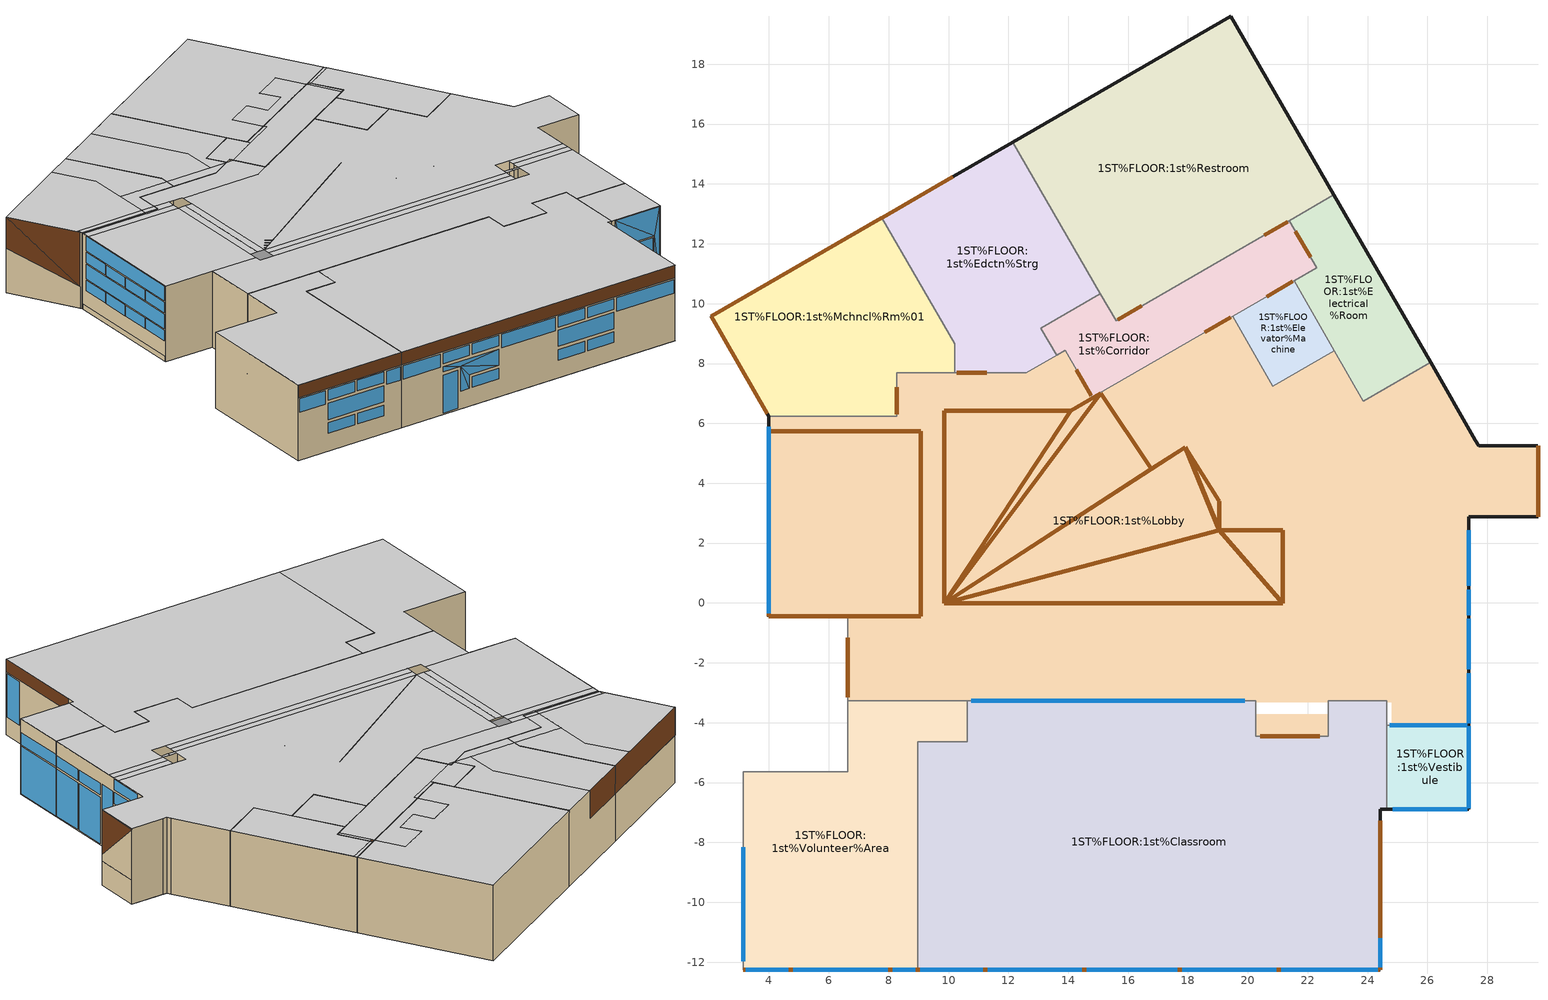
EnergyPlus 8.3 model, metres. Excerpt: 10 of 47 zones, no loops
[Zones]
1ST%FLOOR:1st%Lobby
 floor to 1st%Plenvm:1st%Plenvm (6): 22.69,-4.45 20.27,-4.45 20.27,-3.71 22.69,-3.71 z0.51
 floor ground (groundfloor_ashrae901_2013_zone5): 27.37,-4.08 24.8,-4.08 24.8,-3.33 24.64,-3.33 24.64,-3.26 22.69,-3.26 22.69,-3.33 20.27,-3.33 20.27,-3.26 6.63,-3.26 6.63,-0.45 3.99,-0.45 3.99,6.23 8.27,6.23 8.27,7.69 12.6,7.69 13.89,8.45 14.8,6.87 19.49,9.58 20.83,7.24 22.89,8.43 23.85,6.74 26.1,8.04 27.72,5.25 29.69,5.25 29.69,2.87 27.37,2.87 z0.51
 wall outside (extWall_heavy_ashrae901_2013_zone5): 27.37,-4.08 27.37,2.87 29.69,2.87 / 27.94,5.25 27.72,5.25 27.61,5.44 z0.51:4.42; 29.69,2.87,2.12 29.69,5.25,4.36 29.69,5.25,4.42 29.69,2.87,4.42; 3.99,6.23,0.51 3.99,6.13,0.51 3.99,6.13,0.77 3.99,-0.39,0.77 3.99,-0.39,0.51 3.99,-0.45,0.51 3.99,-0.45,4.42 3.99,6.23,4.42
 wall to 1ST%FLOOR:1st%Research%Open%NE (22): 3.99,-0.45 6.63,-0.45 6.63,-3.26 z0.51:4.42
 wall ground (extWall_heavy_ashrae901_2013_zone5): 29.69,2.87 29.69,5.25 z0.51:1.76; 29.69,5.25 27.94,5.25 / 27.61,5.44 26.1,8.04 z0.51:4.42; 3.99,6.13 3.99,-0.39 z0.51:0.77; 29.69,2.87,1.75 29.69,5.25,1.75 29.69,5.25,4.36 29.69,2.87,2.12
 wall to 1ST%FLOOR:1st%Electrical%Room (22): 26.1,8.04 23.85,6.74 z0.51:4.42
 wall to 1ST%FLOOR:1st%Electrical%Room (42): 23.85,6.74 22.89,8.43 z0.51:4.42
 wall to 1ST%FLOOR:1st%Elevator%Machine (22): 22.89,8.43 20.83,7.24 z0.51:4.42
 wall to 1ST%FLOOR:1st%Elevator%Machine (42): 20.83,7.24 19.49,9.58 z0.51:4.42
 wall to 1ST%FLOOR:1st%Corridor (44): 19.49,9.58 14.8,6.87 z0.51:4.42
 wall to 1ST%FLOOR:1st%Corridor (22): 14.8,6.87 13.89,8.45 13.61,8.28 z0.51:4.42
 wall to 1ST%FLOOR:1st%Edctn%Strg (22): 13.61,8.28 12.6,7.69 10.21,7.69 z0.51:4.42
 wall to 1ST%FLOOR:1st%Mchncl%Rm%01 (22): 10.21,7.69 8.27,7.69 8.27,6.23 3.99,6.23 z0.51:4.42
 wall to 1ST%FLOOR:1st%Volunteer%Area (22): 6.63,-3.26 10.63,-3.26 z0.51:4.42
 wall to 1ST%FLOOR:1st%Classroom (22): 10.63,-3.26 20.27,-3.26 20.27,-4.45 22.69,-4.45 22.69,-3.26 24.64,-3.26 24.64,-4.08 z0.51:4.42
 wall to 1ST%FLOOR:1st%Vestibule (22): 24.64,-4.08 27.37,-4.08 z0.51:4.42
 window (ext_win_ashrae901_zone5): 27.37,-4.01 27.37,-2.34 z3.12:3.7; 27.37,-2.21 27.37,-0.54 / 27.37,0.57 27.37,2.42 z3.11:3.7; 27.37,-4.01 27.37,-2.34 / 27.37,-2.21 27.37,-0.54 / 27.37,0.57 27.37,1.43 / 27.37,1.56 27.37,2.42 z0.58:2.98; 27.37,-0.41 27.37,0.44 z0.58:3.7; 27.37,0.57 27.37,2.42 z3.83:4.36; 3.99,5.89 3.99,-0.35 z2.19:2.93; 3.99,5.89 3.99,-0.35 z3.63:4.38; 3.99,5.89 3.99,4.39 / 3.99,4.31 3.99,2.81 / 3.99,2.73 3.99,1.23 / 3.99,1.15 3.99,-0.35 z1.56:2.11; 3.99,5.89 3.99,4.39 / 3.99,4.31 3.99,2.81 / 3.99,2.73 3.99,1.23 / 3.99,1.15 3.99,-0.35 z3.01:3.55
 window inside (1006): 10.75,-3.26 19.89,-3.26 z2.95:3.54
 window inside (ext_win_ashrae901_zone5): 24.74,-4.08 27.33,-4.08 z0.85:4.38
 door inside (25): 6.63,-1.17 6.63,-3.15 / 19.44,9.55 18.56,9.04 / 14.77,6.92 14.26,7.8 / 11.28,7.69 10.27,7.69 / 8.27,7.21 8.27,6.3 z0.81:3.24; 20.42,-4.45 22.4,-4.45 z0.81:2.94
 door inside (7): 4,-0.45 9.08,-0.45 9.08,5.74 4,5.74 z4.42; 19.05,2.42 19.05,3.4 17.91,5.2 z4.42; 21.16,-0.02 21.16,2.42 19.05,2.42 z4.42; 9.85,-0.02 21.16,-0.02 19.05,2.42 z4.42; 9.85,-0.02 19.05,2.42 17.91,5.2 z4.42; 9.85,-0.02 17.91,5.2 16.78,4.48 z4.42; 9.85,-0.02 16.78,4.48 15.08,7.01 z4.42; 9.85,-0.02 15.08,7.01 14.08,6.42 z4.42; 9.85,-0.02 14.08,6.42 9.86,6.42 z4.42
 door (35): 29.69,2.88,4.42 29.69,5.25,4.36 29.69,5.25,4.42; 29.69,2.88,2.13 29.69,5.25,4.36 29.69,2.88,4.42
 ceiling to 2nd%Plenvm:2nd%Plenvm%False (5): 6.63,-3.26 20.27,-3.26 20.27,-4.45 22.69,-4.45 22.69,-3.26 24.64,-3.26 24.64,-4.08 27.37,-4.08 27.37,0.12 24.31,0.12 24.31,-0.79 9.08,-0.79 9.08,-0.45 6.63,-0.45 z4.42; 24.31,0.12 27.37,0.12 27.37,0.51 24.31,0.51 z4.42; 23.92,-0.02 24.31,-0.02 24.31,0.12 23.92,0.12 z4.42; 9.85,-0.79 23.53,-0.79 23.53,-0.41 9.85,-0.41 z4.42
 ceiling to 2nd%Plenvm:2nd%Plenvm%North (5): 3.99,-0.45 9.08,-0.45 9.08,5.74 3.99,5.74 z4.42; 9.08,-0.02 9.47,-0.02 9.47,5.74 9.08,5.74 z4.42; 3.99,5.74 9.08,5.74 9.08,6.13 3.99,6.13 z4.42
 ceiling to 2ND%FLOOR%NORTH:2nd%Lobby (5): 9.85,-0.02 23.53,-0.02 23.53,0.89 27.37,0.89 27.37,2.87 29.69,2.87 29.69,5.25 27.72,5.25 26.1,8.04 23.85,6.74 22.89,8.43 20.83,7.24 19.49,9.57 14.08,6.43 9.85,6.43 z4.42; 23.53,-0.02 23.92,-0.02 23.92,0.12 23.53,0.12 z4.42; 24.31,0.51 27.37,0.51 27.37,0.89 24.31,0.89 z4.42; 9.47,-0.02 9.85,-0.02 9.85,5.74 9.47,5.74 z4.42; 9.85,-0.41 23.53,-0.41 23.53,-0.02 9.85,-0.02 z4.42
 ceiling to 2ND%FLOOR%NORTH:2nd%Corridor (9): 8.27,6.52 9.85,6.52 9.85,6.43 14.08,6.43 19.49,9.57 19.49,9.58 14.8,6.87 13.98,8.3 13.89,8.25 13.56,8.25 12.6,7.69 8.27,7.69 z4.42; 7.57,6.13 9.08,6.13 9.08,6.52 8.27,6.52 8.27,6.23 7.57,6.23 z4.42
 ceiling to 2ND%FLOOR%NORTH:2nd%Conference%03 (9): 3.99,6.13 7.57,6.13 7.57,6.23 3.99,6.23 z4.42
1ST%FLOOR:1st%Classroom
 floor outside (27): 20.27,-3.71 10.63,-3.71 10.63,-3.33 20.27,-3.33 z0.51; 24.64,-6.89 24.42,-6.89 24.42,-3.71 22.69,-3.71 22.69,-3.33 24.64,-3.33 z0.51
 floor to 1st%Plenvm:1st%Plenvm (10): 24.42,-12.26 8.97,-12.26 8.97,-4.63 10.63,-4.63 10.63,-3.71 20.27,-3.71 20.27,-4.45 22.69,-4.45 22.69,-3.71 24.42,-3.71 z0.51
 floor ground (groundfloor_ashrae901_2013_zone5): 20.27,-3.33 10.63,-3.33 10.63,-3.26 20.27,-3.26 z0.51; 24.64,-3.33 22.69,-3.33 22.69,-3.26 24.64,-3.26 z0.51
 wall outside (extWall_heavy_ashrae901_2013_zone5): 8.97,-12.26 24.42,-12.26 24.42,-6.89 24.64,-6.89 z0.51:4.42
 wall to 1ST%FLOOR:1st%Vestibule (51): 24.64,-6.89 24.64,-4.08 z0.51:4.42
 wall to 1ST%FLOOR:1st%Volunteer%Area (22): 10.63,-3.26 10.63,-4.63 8.97,-4.63 8.97,-12.26 z0.51:4.42
 window (ext_win_ashrae901_zone5): 24.42,-12.17 24.42,-11.2 z1.45:3.7; 17.81,-12.26 19.31,-12.26 / 19.47,-12.26 20.95,-12.26 / 11.31,-12.26 12.79,-12.26 / 12.97,-12.26 14.46,-12.26 z3.15:3.7; 17.81,-12.26 20.95,-12.26 z2.15:2.99; 17.81,-12.26 19.31,-12.26 / 19.47,-12.26 20.95,-12.26 / 12.97,-12.26 14.46,-12.26 z1.44:1.99; 21.12,-12.26 24.33,-12.26 / 9.05,-12.26 11.14,-12.26 z3.01:3.7; 14.62,-12.26 17.64,-12.26 z3:3.7; 11.31,-12.26 12.15,-12.26 z0.6:2.56; 12.32,-12.26,2.72 14.46,-12.26,2.15 14.46,-12.26,2.99; 11.31,-12.26,2.99 12.32,-12.26,2.72 14.46,-12.26,2.99; 12.8,-12.26,2.15 14.46,-12.26,2.15 12.32,-12.26,2.72; 12.8,-12.26,1.44 12.8,-12.26,2.15 12.32,-12.26,2.72; 11.31,-12.26,2.72 12.32,-12.26,2.72 11.31,-12.26,2.99; 12.32,-12.26,1.44 12.8,-12.26,1.44 12.32,-12.26,2.72
 door (19): 24.42,-12.26 24.42,-7.28 / 8.97,-12.26 24.41,-12.26 z3.78:4.42
 ceiling to 2nd%Plenvm:2nd%Plenvm%False (5): 8.97,-12.26 24.42,-12.26 24.42,-6.89 24.64,-6.89 24.64,-3.26 22.69,-3.26 22.69,-4.45 20.27,-4.45 20.27,-3.26 10.63,-3.26 10.63,-4.63 8.97,-4.63 z4.42
1ST%FLOOR:1st%Volunteer%Area
 floor outside (27): 10.63,-3.71 6.63,-3.71 6.63,-3.33 10.63,-3.33 z0.51
 floor to 1st%Plenvm:1st%Plenvm (4): 8.97,-12.26 3.14,-12.26 3.14,-5.65 6.63,-5.65 6.63,-3.71 10.63,-3.71 10.63,-4.63 8.97,-4.63 z0.51
 floor ground (groundfloor_ashrae901_2013_zone5): 10.63,-3.33 6.63,-3.33 6.63,-3.26 10.63,-3.26 z0.51
 wall outside (extWall_heavy_ashrae901_2013_zone5): 3.14,-12.26 8.97,-12.26 z0.51:4.42
 wall to 1ST%FLOOR:1st%Phone%Booth (21): 6.63,-3.26 6.63,-5.65 3.14,-5.65 z0.51:4.42
 wall to 1ST%FLOOR:1st%Research%Open%SE (21): 3.14,-5.65 3.14,-12.26 z0.51:4.42
 window inside (1006): 3.14,-8.16 3.14,-11.98 z3.31:3.94
 window (ext_win_ashrae901_zone5): 4.82,-12.26 6.31,-12.26 / 6.47,-12.26 7.96,-12.26 z3.15:3.7; 4.82,-12.26 7.96,-12.26 z2.15:2.99; 4.82,-12.26 6.31,-12.26 / 6.48,-12.26 7.96,-12.26 z1.44:1.99; 3.23,-12.26 4.65,-12.26 / 8.13,-12.26 8.88,-12.26 z3.01:3.7
 door (19): 3.14,-12.26 8.97,-12.26 z3.78:4.42
 ceiling to 2nd%Plenvm:2nd%Plenvm%False (5): 3.14,-12.26 8.97,-12.26 8.97,-4.63 10.63,-4.63 10.63,-3.26 6.63,-3.26 6.63,-5.65 3.14,-5.65 z4.42
1ST%FLOOR:1st%Electrical%Room
 floor ground (groundfloor_ashrae901_2013_zone5): 26.1,8.04 23.85,6.74 22.89,8.43 21.55,10.77 22.3,11.2 21.39,12.77 22.88,13.64 z0.51
 wall ground (extWall_heavy_ashrae901_2013_zone5): 26.1,8.04 22.88,13.64 z0.51:4.42
 wall to 1ST%FLOOR:1st%Restroom (22): 22.88,13.64 21.39,12.77 z0.51:4.42
 wall to 1ST%FLOOR:1st%Corridor (22): 21.39,12.77 22.3,11.2 z0.51:4.42
 wall to 1ST%FLOOR:1st%Corridor (44): 22.3,11.2 21.55,10.77 z0.51:4.42
 wall to 1ST%FLOOR:1st%Elevator%Machine (41): 21.55,10.77 22.89,8.43 z0.51:4.42
 door inside (25): 21.59,12.42 22.1,11.55 z0.81:3.24
 ceiling to 2ND%FLOOR%NORTH:2nd%Lobby (5): 22.89,8.43 23.85,6.74 26.1,8.04 22.96,13.49 21.47,12.63 22.3,11.2 22.11,11.1 21.55,10.77 z4.42
 ceiling to 2ND%FLOOR%NORTH:2nd%Restrooms (5): 21.47,12.63 22.96,13.49 22.88,13.64 21.39,12.77 z4.42
1ST%FLOOR:1st%Elevator%Machine
 floor ground (groundfloor_ashrae901_2013_zone5): 22.89,8.43 20.83,7.24 19.49,9.58 21.55,10.77 z0.51
 wall to 1ST%FLOOR:1st%Corridor (44): 21.55,10.77 19.49,9.58 z0.51:4.42
 door inside (25): 21.5,10.74 20.62,10.24 z0.81:3.24
 ceiling to 2ND%FLOOR%NORTH:2nd%Lobby (5): 20.83,7.24 22.89,8.43 21.55,10.77 19.49,9.57 z4.42
1ST%FLOOR:1st%Corridor
 floor ground (groundfloor_ashrae901_2013_zone5): 19.49,9.58 14.8,6.87 13.89,8.45 13.61,8.28 13.08,9.18 15.07,10.33 15.6,9.44 21.39,12.77 22.3,11.2 z0.51
 wall to 1ST%FLOOR:1st%Restroom (42): 15.6,9.44 15.07,10.33 z0.51:4.42
 wall to 1ST%FLOOR:1st%Restroom (22): 21.39,12.77 15.6,9.44 z0.51:4.42
 wall to 1ST%FLOOR:1st%Edctn%Strg (21): 15.07,10.33 13.08,9.18 13.61,8.28 z0.51:4.42
 door inside (25): 16.45,9.92 15.66,9.47 / 21.34,12.74 20.54,12.28 z0.81:3.24
 ceiling to 2ND%FLOOR%NORTH:2nd%Lobby (5): 22.13,11.11 22.3,11.2 21.47,12.63 21.31,12.53 z4.42
 ceiling to 2ND%FLOOR%NORTH:2nd%Restrooms (5): 15.6,9.44 15.07,10.33 15.07,10.32 15.67,9.28 17.21,10.18 17.13,10.32 z4.42
 ceiling to 2ND%FLOOR%NORTH:2nd%Corridor (9): 14.8,6.87 22.13,11.11 21.31,12.53 21.23,12.68 17.13,10.32 17.21,10.18 13.98,8.3 z4.42
 ceiling to 2ND%FLOOR%NORTH:2nd%Secure%Files (9): 13.61,8.28 13.89,8.45 13.98,8.3 15.67,9.28 15.07,10.32 13.08,9.18 z4.42
1ST%FLOOR:1st%Edctn%Strg
 floor ground (groundfloor_ashrae901_2013_zone5): 13.61,8.28 12.6,7.69 10.21,7.69 10.21,8.67 7.78,12.88 12.15,15.4 15.07,10.33 13.08,9.18 z0.51
 wall outside (extWall_heavy_ashrae901_2013_zone5): 10.15,14.25 7.78,12.88 z2.97:4.42
 wall to 1ST%FLOOR:1st%Restroom (42): 15.07,10.33 12.15,15.4 z0.51:4.42
 wall to 1ST%FLOOR:1st%Mchncl%Rm%01 (21): 7.78,12.88 10.21,8.67 10.21,7.69 z0.51:4.42
 wall ground (extWall_heavy_ashrae901_2013_zone5): 12.15,15.4,0.51 7.78,12.88,0.51 7.78,12.88,2.97 10.15,14.25,2.97 10.15,14.25,4.42 12.15,15.4,4.42
 door (59): 10.15,14.25 7.78,12.88 z2.97:4.42
 ceiling to 2ND%FLOOR%NORTH:2nd%Corridor (9): 10.21,7.69 12.6,7.69 13.56,8.25 10.21,8.25 z4.42
 ceiling to 2ND%FLOOR%NORTH:2nd%Secure%Files (9): 12.68,8.25 13.56,8.25 13.61,8.28 13.08,9.18 15.07,10.32 12.14,15.4 10.21,14.29 12.68,10.02 z4.42
 ceiling to 2ND%FLOOR%NORTH:2nd%Work%Room (9): 10.21,8.25 12.68,8.25 12.68,10.02 10.21,14.29 7.78,12.88 10.21,8.67 z4.42
1ST%FLOOR:1st%Mchncl%Rm%01
 floor ground (groundfloor_ashrae901_2013_zone5): 10.21,7.69 8.27,7.69 8.27,6.23 3.99,6.23 2.06,9.58 7.78,12.88 10.21,8.67 z0.51
 wall outside (extWall_heavy_ashrae901_2013_zone5): 7.78,12.88 2.06,9.58 z2.97:4.42; 2.06,9.58,2.82 3.94,6.32,1.65 3.94,6.32,0.51 3.99,6.23,0.51 3.99,6.23,4.42 2.06,9.58,4.42
 wall ground (extWall_heavy_ashrae901_2013_zone5): 7.78,12.88 2.06,9.58 z0.51:2.97; 2.06,9.58,0.51 3.94,6.32,0.51 3.94,6.32,1.65 2.06,9.58,2.82
 door (59): 7.77,12.88 2.06,9.58 z2.97:4.42; 2.06,9.58,4.42 3.94,6.33,1.65 3.94,6.33,4.42; 2.06,9.58,2.82 3.94,6.33,1.65 2.06,9.58,4.42
 ceiling to 2ND%FLOOR%NORTH:2nd%Corridor (9): 7.57,6.52 8.27,6.52 8.27,7.69 10.21,7.69 10.21,8.25 7.57,8.25 z4.42; 7.57,6.23 8.27,6.23 8.27,6.52 7.57,6.52 z4.42
 ceiling to 2ND%FLOOR%NORTH:2nd%Conference%03 (9): 3.83,6.52 7.57,6.52 7.57,10.18 6.42,12.1 2.06,9.58 z4.42; 3.99,6.23 7.57,6.23 7.57,6.52 3.99,6.52 z4.42
 ceiling to 2ND%FLOOR%NORTH:2nd%Work%Room (9): 7.57,8.25 10.21,8.25 10.21,8.67 7.78,12.88 6.42,12.1 7.57,10.18 z4.42
1ST%FLOOR:1st%Vestibule
 floor outside (27): 24.8,-6.89 24.64,-6.89 24.64,-4.08 24.8,-4.08 z0.51
 floor ground (groundfloor_ashrae901_2013_zone5): 27.37,-6.89 24.8,-6.89 24.8,-4.08 27.37,-4.08 z0.51
 wall outside (extWall_heavy_ashrae901_2013_zone5): 24.64,-6.89 27.37,-6.89 27.37,-4.08 z0.51:4.42
 window (ext_win_ashrae901_zone5): 27.37,-6.85 27.37,-4.12 z3.09:3.72; 27.37,-6.85 27.37,-4.12 z0.55:3.01; 25.23,-6.89 26.95,-6.89 z0.55:2.89; 27.33,-6.89,0.55 27.33,-6.89,4.38 27.04,-6.89,2.97; 24.85,-6.89,4.38 27.04,-6.89,2.97 27.33,-6.89,4.38; 25.14,-6.89,2.97 27.04,-6.89,2.97 24.85,-6.89,4.38; 24.85,-6.89,0.55 25.14,-6.89,2.97 24.85,-6.89,4.38; 24.85,-6.89,0.55 25.14,-6.89,0.55 25.14,-6.89,2.97; 27.04,-6.89,0.55 27.33,-6.89,0.55 27.04,-6.89,2.97
 ceiling to 2nd%Plenvm:2nd%Plenvm%False (5): 24.64,-6.89 27.37,-6.89 27.37,-4.08 24.64,-4.08 z4.42
1ST%FLOOR:1st%Restroom
 floor ground (groundfloor_ashrae901_2013_zone5): 21.39,12.77 15.6,9.44 15.07,10.33 12.15,15.4 19.43,19.61 22.88,13.64 z0.51
 wall ground (extWall_heavy_ashrae901_2013_zone5): 22.88,13.64 19.43,19.61 12.15,15.4 z0.51:4.42
 ceiling to 2ND%FLOOR%NORTH:2nd%Restrooms (5): 15.07,10.33 15.6,9.44 17.13,10.32 16.34,11.68 17.71,12.46 18.24,11.55 19.49,12.27 18.94,13.19 20.45,14.06 21.23,12.68 21.39,12.77 22.88,13.64 19.43,19.61 12.15,15.4 z4.42
 ceiling to 2ND%FLOOR%NORTH:2nd%Corridor (9): 17.13,10.32 21.23,12.68 20.45,14.06 18.94,13.19 19.49,12.27 18.24,11.55 17.71,12.46 16.34,11.68 z4.42
[Building]
Building: North Axis {deg}=0; Terrain=Suburbs; Loads Convergence Tolerance Value=0.4; Temperature Convergence Tolerance Value {deltaC}=0.4; Solar Distribution=FullExterior; Maximum Number of Warmup Days=25; Minimum Number of Warmup Days=6
[Site:Location]
Phipps_CSL_Building: Latitude {deg}=40.5; Longitude {deg}=-80.22; Time Zone {hr}=-5; Elevation {m}=373
[SizingPeriod:DesignDay] Day of Month=15; Dry-Bulb Temperature Range Modifier Type=DefaultMultipliers; Humidity Condition Type=Wetbulb; Barometric Pressure {Pa}=96923.6; Wind Direction {deg}=0; Rain Indicator=No; Snow Indicator=No; Solar Model Indicator=ASHRAEClearSky; ASHRAE Clear Sky Optical Depth for Beam Irradiance (taub)=0; ASHRAE Clear Sky Optical Depth for Diffuse Irradiance (taud)=0
Name | Month | Day Type | Maximum Dry-Bulb Temperature {C} | Daily Dry-Bulb Temperature Range {deltaC} | Wetbulb or DewPoint at Maximum Dry-Bulb {C} | Wind Speed {m/s} | Daylight Saving Time Indicator | Sky Clearness
Summer Design Day in Phipps_CSL_Building | 7 | SummerDesignDay | 31.7 | 10.5 | 22.5 | 0 | Yes | 0.98
Winter Design Day in Phipps_CSL_Building | 1 | WinterDesignDay | -16.8 | 0 | -16.8 | 12.7 | No | 0
[Site:GroundTemperature:BuildingSurface]
14, 14, 14, 14, 14, 14, 14, 14, 14, 14, 14, 14
[Site:GroundTemperature:Deep]
14.89, 14.89, 14.89, 14.89, 14.89, 14.89, 14.89, 14.89, 14.89, 14.89, 14.89, 14.89
[Site:GroundReflectance]
0.2, 0.2, 0.2, 0.2, 0.2, 0.2, 0.2, 0.2, 0.2, 0.2, 0.2, 0.2
[Site:GroundReflectance:SnowModifier]
1, 1
[Material]
Name | Roughness | Thickness {m} | Conductivity {w/m-K} | Density {kg/m3} | Specific Heat {J/kg-K} | Thermal Emittance | Solar Absorptance | Visible Absorptance | Conductivity {W/m-K} | Thermal Absorptance
Brickwork Outer Leaf_0.105 | Rough | .105 | 0.84 | 1700 | 800 | 0.9 | 0.7 | 0.7
XPS Extruded Polystyrene  - CO2 Blowing_0.1035 | Rough | .1035 | 0.034 | 35 | 1400 | 0.9 | 0.6 | 0.6
Concrete Block (Heavyweight)_0.15 | Rough | .15 | 1.63 | 2300 | 1000 | 0.9 | 0.6 | 0.6
6 in. Concrete at R-0.0625/in (NW 145 lb/ft3 solid concrete)_0.1524 | Rough | .1524 | 2.27 | 2321.4 | 837.36 | 0.9 | 0.7 | 0.7
R-20 board Insulation (Glass fiber board)_0.1268 | Rough | .1268 | 0.036 | 160 | 840 | 0.9 | 0.7 | 0.7
Gypsum Plastering_0.013 | Rough | .013 | 0.4 | 1000 | 1000 | 0.9 | 0.5 | 0.5
3_1_10014 | Rough | 0.003 |  | 288 | 1380 |  | 0.7 | 0.7 | 0.06 | 0.9
3_2_10013 | Rough | 0.0381 |  | 1200 | 1000 |  | 0.7 | 0.7 | 0.38 | 0.9
5_1_10007 | Rough | 0.1397 |  | 2240 | 836.8 |  | 0.7 | 0.7 | 1.311 | 0.9
7_1_400 | Rough | 0.2 |  | 12 | 840 |  | 0.7 | 0.7 | 0.1 | 0.9
13_3_10007 | Rough | 0.3048 |  | 2240 | 836.8 |  | 0.7 | 0.7 | 1.311 | 0.9
13_5_10001 | Smooth | 0.0159 |  | 784.9 | 830 |  | 0.92 | 0.92 | 0.16 | 0.9
19_1_10004 | Rough | 0.0254 |  | 544.62 | 1210 |  | 0.78 | 0.78 | 0.11 | 0.9
15_3_10006 | MediumRough | 0.0787 |  | 265 | 836.8 |  | 0.7 | 0.7 | 0.049 | 0.9
15_4_10008 | Smooth | 0.0159 |  | 784.9 | 830 |  | 0.92 | 0.92 | 0.14 | 0.9
19_5_10009 | MediumRough | 0.4572 |  | 48.1 | 1380 |  | 0.7 | 0.7 | 0.039 | 0.9
21_2_10002 | Rough | 0.0762 |  | 240 | 1260 |  | 0.6 | 0.6 | 0.063 | 0.9
23_2_10002 | Rough | 0.1524 |  | 240 | 1260 |  | 0.6 | 0.6 | 0.063 | 0.9
25_1_108 | Rough | 0.035 |  | 700 | 2390 |  | 0.5 | 0.5 | 0.19 | 0.9
27_1_5 | Rough | 0.105 |  | 1700 | 800 |  | 0.7 | 0.7 | 0.84 | 0.9
27_2_103 | Rough | 0.1182 |  | 35 | 1400 |  | 0.6 | 0.6 | 0.034 | 0.9
27_3_11 | Rough | 0.1 |  | 1400 | 1000 |  | 0.6 | 0.6 | 0.51 | 0.9
27_4_66 | Rough | 0.013 |  | 1000 | 1000 |  | 0.5 | 0.5 | 0.4 | 0.9
51_1_10017 | Rough | 0.0254 |  | 650 | 2000 |  | 0.7 | 0.7 | 0.14 | 0.9
51_2_10012 | Rough | 0.0762 |  | 43 | 1210 |  | 0.7 | 0.7 | 0.03 | 0.9
51_3_10001 | Smooth | 0.015 |  | 784.9 | 830 |  | 0.92 | 0.92 | 0.16 | 0.9
51_5_10009 | MediumRough | 0.101 |  | 48.1 | 1380 |  | 0.7 | 0.7 | 0.039 | 0.9
51_6_10007 | Rough | 0.139 |  | 2240 | 836.8 |  | 0.7 | 0.7 | 1.311 | 0.9
55_3_10007 | Rough | 0.4572 |  | 2240 | 836.8 |  | 0.7 | 0.7 | 1.311 | 0.9
59_3_10001 | Smooth | 0.0158 |  | 784.9 | 830 |  | 0.92 | 0.92 | 0.16 | 0.9
[Material:NoMass] Roughness=Rough; Thermal Absorptance=0.9; Solar Absorptance=0.7; Visible Absorptance=0.7
Name | Thermal Resistance {m2-K/W}
9_RVAL_1; 10_RVAL_2 | 0.009
19_RVAL_2; 41_RVAL_3; 42_RVAL_2; 51_RVAL_4 | 0.15
1_RVAL_1 | .2201375
[WindowMaterial:SimpleGlazingSystem]
ext_glazing_zone_5: U-Factor=2.16; Solar Heat Gain Coefficient=0.38; Visible Transmittance=0.418
[WindowMaterial:Glazing] Optical Data Type=SpectralAverage; Thickness {m}=0.003; Infrared Transmittance at Normal Incidence=0; Front Side Infrared Hemispherical Emissivity=0.84; Conductivity {W/m-K}=0.9; Dirt Correction Factor for Solar and Visible Transmittance=1
Name | Solar Transmittance at Normal Incidence | Front Side Solar Reflectance at Normal Incidence | Back Side Solar Reflectance at Normal Incidence | Visible Transmittance at Normal Incidence | Front Side Visible Reflectance at Normal Incidence | Back Side Visible Reflectance at Normal Incidence | Back Side Infrared Hemispherical Emissivity
2 | 0.837 | 0.075 | 0.075 | 0.898 | 0.081 | 0.081 | 0.84
40 | 0.63 | 0.19 | 0.22 | 0.85 | 0.056 | 0.079 | 0.1
[WindowMaterial:Gas]
1024: Gas Type=Krypton; Thickness {m}=0.02
[Construction]
groundfloor_ashrae901_2013_zone5, 1_RVAL_1, R-20 board Insulation (Glass fiber board)_0.1268, 6 in. Concrete at R-0.0625/in (NW 145 lb/ft3 solid concrete)_0.1524
4: 3_2_10013, 3_1_10014
5; 6: 5_1_10007
7: 7_1_400
9: 9_RVAL_1, 3_2_10013
10: 3_2_10013, 10_RVAL_2
extWall_heavy_ashrae901_2013_zone5: Brickwork Outer Leaf_0.105, XPS Extruded Polystyrene  - CO2 Blowing_0.1035, Concrete Block (Heavyweight)_0.15, Gypsum Plastering_0.013
19: 19_1_10004, 19_RVAL_2, 15_3_10006, 15_4_10008, 19_5_10009, 13_5_10001
21; 22: 13_5_10001, 21_2_10002, 13_5_10001
25: 25_1_108
27: 27_1_5, 27_2_103, 27_3_11, 27_4_66
35: 13_3_10007
41: 13_5_10001, 21_2_10002, 41_RVAL_3, 13_5_10001
42: 13_5_10001, 42_RVAL_2, 21_2_10002, 13_5_10001
44: 13_3_10007, 13_5_10001, 23_2_10002, 13_5_10001
51: 51_1_10017, 51_2_10012, 51_3_10001, 51_RVAL_4, 51_5_10009, 51_6_10007
59: 55_3_10007, 21_2_10002, 59_3_10001
ext_win_ashrae901_zone5: ext_glazing_zone_5
1006: 40, 1024, 2
[WindowProperty:FrameAndDivider] Frame Outside Projection {m}=0; Frame Inside Projection {m}=0; Frame Conductance {W/m2-K}=9.5; Ratio of Frame-Edge Glass Conductance to Center-Of-Glass Conductance=1; Frame Solar Absorptance=0.5; Frame Visible Absorptance=0.5; Frame Thermal Hemispherical Emissivity=0.9; Divider Type=DividedLite; Divider Outside Projection {m}=0; Divider Inside Projection {m}=0; Ratio of Divider-Edge Glass Conductance to Center-Of-Glass Conductance=1; Divider Thermal Hemispherical Emissivity=0.9; Outside Reveal Solar Absorptance=0.5; Inside Sill Depth {m}=0; Inside Sill Solar Absorptance=0.5; Inside Reveal Depth {m}=0; Inside Reveal Solar Absorptance=0.5
Name | Frame Width {m} | Divider Width {m} | Number of Horizontal Dividers | Number of Vertical Dividers | Divider Conductance {W/m2-K} | Divider Solar Absorptance | Divider Visible Absorptance
4 | 0.04 | 0.02 | 1 | 1 | 9.5 | 0.5 | 0.5
5 | 0.0635 | 0 | 0 | 0 | 0 | 0 | 0
6 | 0.0625 | 0 | 0 | 0 | 0 | 0 | 0
[Zone] Type=1; Multiplier=1; Ceiling Height {m}=Autocalculate; Floor Area {m2}=autocalculate; Zone Inside Convection Algorithm=TARP
1ST%FLOOR:1st%Lobby; 1ST%FLOOR:1st%Classroom; 1ST%FLOOR:1st%Vestibule; 1ST%FLOOR:1st%Electrical%Room; 1ST%FLOOR:1st%Restroom; 1ST%FLOOR:1st%Volunteer%Area; 1ST%FLOOR:1st%Mchncl%Rm%01; 1ST%FLOOR:1st%Corridor; 1ST%FLOOR:1st%Edctn%Strg; 1ST%FLOOR:1st%Elevator%Machine
[RoomAirModelType] Room-Air Modeling Type=UnderFloorAirDistributionExterior; Air Temperature Coupling Strategy=Direct
Name | Zone
1ST%FLOOR:1st%Classroom Air Model | 1ST%FLOOR:1st%Classroom
1ST%FLOOR:1st%Volunteer%Area Air Model | 1ST%FLOOR:1st%Volunteer%Area
[RoomAirSettings:UnderFloorAirDistributionExterior] Number of Diffusers per Zone=autocalculate; Power per Plume {W}=autocalculate; Design Effective Area of Diffuser {m2}=autocalculate; Diffuser Slot Angle from Vertical {deg}=15; Thermostat Height {m}=1.2; Comfort Height {m}=1.1; Temperature Difference Threshold for Reporting {deltaC}=0.4; Floor Diffuser Type=LinearBarGrille; Transition Height {m}=1.7; Coefficient A in formula Kc = A*Gamma**B + C + D*Gamma + E*Gamma**2=autocalculate; Coefficient B in formula Kc = A*Gamma**B + C + D*Gamma + E*Gamma**2=autocalculate; Coefficient C in formula Kc = A*Gamma**B + C + D*Gamma + E*Gamma**2=autocalculate; Coefficient D in formula Kc = A*Gamma**B + C + D*Gamma + E*Gamma**2=autocalculate; Coefficient E in formula Kc = A*Gamma**B + C + D*Gamma + E*Gamma**2=autocalculate
1ST%FLOOR:1st%Classroom; 1ST%FLOOR:1st%Volunteer%Area
[People] Number of People Calculation Method=People; Fraction Radiant=0.3; Sensible Heat Fraction=AUTOCALCULATE; Activity Level Schedule=Activity Schedule; Carbon Dioxide Generation Rate {m3/s-W}=3.82E-8; Enable ASHRAE 55 Comfort Warnings=No; Mean Radiant Temperature Calculation Type=ZoneAveraged; Work Efficiency Schedule=Work efficiency; Clothing Insulation Calculation Method=ClothingInsulationSchedule; Clothing Insulation Schedule=Clothing Schedule; Air Velocity Schedule=AirVelocitySchedule; Thermal Comfort Model 1 Type=Fanger
Name | Zone or ZoneList | Number of People Schedule | Number of People
People 1ST%FLOOR:1st%Lobby | 1ST%FLOOR:1st%Lobby | StoOffOccpSch | 6
People 1ST%FLOOR:1st%Classroom | 1ST%FLOOR:1st%Classroom | StoClsOccpSch | 20
People 1ST%FLOOR:1st%Vestibule | 1ST%FLOOR:1st%Vestibule | alwaysZero | 0
People 1ST%FLOOR:1st%Electrical%Room | 1ST%FLOOR:1st%Electrical%Room | alwaysZero | 0
People 1ST%FLOOR:1st%Restroom | 1ST%FLOOR:1st%Restroom | alwaysZero | 0
People 1ST%FLOOR:1st%Volunteer%Area | 1ST%FLOOR:1st%Volunteer%Area | StoOffOccpSch | 6
People 1ST%FLOOR:1st%Mchncl%Rm%01 | 1ST%FLOOR:1st%Mchncl%Rm%01 | alwaysZero | 0
People 1ST%FLOOR:1st%Corridor | 1ST%FLOOR:1st%Corridor | StoOffOccpSch | 0
People 1ST%FLOOR:1st%Edctn%Strg | 1ST%FLOOR:1st%Edctn%Strg | alwaysZero | 0
People 1ST%FLOOR:1st%Elevator%Machine | 1ST%FLOOR:1st%Elevator%Machine | alwaysZero | 0
[Lights] Design Level Calculation Method=Watts/Area; Return Air Fraction=0; Fraction Radiant=0.42; Fraction Visible=0.18; Fraction Replaceable=1
Name | Zone or ZoneList | Schedule | Lighting Level {W} | Watts per Zone Floor Area {W/m2}
1ST%FLOOR:1st%Lobby General lighting | 1ST%FLOOR:1st%Lobby | pythonInteriorLighting | 3579.1 | 5.203
1ST%FLOOR:1st%Classroom General lighting | 1ST%FLOOR:1st%Classroom | 2615 | 2019.32 | 5.478
1ST%FLOOR:1st%Vestibule General lighting | 1ST%FLOOR:1st%Vestibule | pythonInteriorLighting | 38.489 | 2.723
1ST%FLOOR:1st%Electrical%Room General lighting | 1ST%FLOOR:1st%Electrical%Room | 1136 | 242.1344 | 5.754
1ST%FLOOR:1st%Restroom General lighting | 1ST%FLOOR:1st%Restroom | 1116 | 579.985 | 4.101
1ST%FLOOR:1st%Volunteer%Area General lighting | 1ST%FLOOR:1st%Volunteer%Area | pythonInteriorLighting | 602.888 | 4.927
1ST%FLOOR:1st%Mchncl%Rm%01 General lighting | 1ST%FLOOR:1st%Mchncl%Rm%01 | 1136 | 536.4096 | 5.754
1ST%FLOOR:1st%Corridor General lighting | 1ST%FLOOR:1st%Corridor | pythonInteriorLighting | 90.6405 | 2.723
1ST%FLOOR:1st%Edctn%Strg General lighting | 1ST%FLOOR:1st%Edctn%Strg | 1106 | 287.9289 | 3.825
1ST%FLOOR:1st%Elevator%Machine General lighting | 1ST%FLOOR:1st%Elevator%Machine | 1136 | 32.1435 | 2.723
[ElectricEquipment] Design Level Calculation Method=Watts/Area; Watts per Zone Floor Area {W/m2}=25; Fraction Latent=0; Fraction Radiant=0.2; Fraction Lost=0
Name | Zone or ZoneList | Schedule | Design Level {W}
1ST%FLOOR:1st%Classroom Equipment 1 | 1ST%FLOOR:1st%Classroom | StoClsEquiSch | 1480.83
1ST%FLOOR:1st%Volunteer%Area Equipment 1 | 1ST%FLOOR:1st%Volunteer%Area | StoOffEquiSch | 324.632
[ZoneInfiltration:DesignFlowRate] Schedule=On; Design Flow Rate Calculation Method=AirChanges/Hour; Air Changes per Hour {1/hr}=1; Constant Term Coefficient=0.606; Temperature Term Coefficient=0.03636; Velocity Term Coefficient=0.1177; Velocity Squared Term Coefficient=0
Name | Zone or ZoneList | Design Flow Rate {m3/s}
1ST%FLOOR:1st%Lobby Infiltration | 1ST%FLOOR:1st%Lobby | 0.079938
1ST%FLOOR:1st%Classroom Infiltration | 1ST%FLOOR:1st%Classroom | 0.043172
1ST%FLOOR:1st%Vestibule Infiltration | 1ST%FLOOR:1st%Vestibule | 0.00239
1ST%FLOOR:1st%Electrical%Room Infiltration | 1ST%FLOOR:1st%Electrical%Room | 0.004731
1ST%FLOOR:1st%Restroom Infiltration | 1ST%FLOOR:1st%Restroom | 0.018131
1ST%FLOOR:1st%Volunteer%Area Infiltration | 1ST%FLOOR:1st%Volunteer%Area | 0.014883
1ST%FLOOR:1st%Mchncl%Rm%01 Infiltration | 1ST%FLOOR:1st%Mchncl%Rm%01 | 0.010481
1ST%FLOOR:1st%Corridor Infiltration | 1ST%FLOOR:1st%Corridor | 0.005667
1ST%FLOOR:1st%Edctn%Strg Infiltration | 1ST%FLOOR:1st%Edctn%Strg | 0.010001
1ST%FLOOR:1st%Elevator%Machine Infiltration | 1ST%FLOOR:1st%Elevator%Machine | 0.00201
[Exterior:Lights]
Exterior Facade Lighting: Schedule=calibratedExteriorLighting; Design Level {W}=2560; Control Option=ScheduleNameOnly
[Exterior:FuelEquipment]
ExteriorEquipment: Fuel Use Type=Electricity; Schedule=calibratedExteriorEquipment; Design Level {W}=1134.8
[DesignSpecification:OutdoorAir]
OAReq: Outdoor Air Method=AirChanges/Hour; Outdoor Air Flow Air Changes per Hour=3; Outdoor Air Flow Rate Fraction Schedule=OAFrac Schedule
[DesignSpecification:ZoneAirDistribution]
SZ DZAD 1ST%FLOOR:1st%Vestibule: Zone Air Distribution Effectiveness in Cooling Mode=1; Zone Air Distribution Effectiveness in Heating Mode=1
[Sizing:Zone]
1ST%FLOOR:1st%Vestibule: Zone Cooling Design Supply Air Temperature Input Method=SupplyAirTemperature; Zone Cooling Design Supply Air Temperature {C}=14; Zone Heating Design Supply Air Temperature Input Method=SupplyAirTemperature; Zone Heating Design Supply Air Temperature {C}=40; Zone Cooling Design Supply Air Humidity Ratio {kgWater/kgDryAir}=0.008; Zone Heating Design Supply Air Humidity Ratio {kgWater/kgDryAir}=0.008; Design Specification Outdoor Air Object=OAReq; Cooling Design Air Flow Method=DesignDay; Cooling Design Air Flow Rate {m3/s}=0; Cooling Minimum Air Flow per Zone Floor Area {m3/s-m2}=0.000762; Cooling Minimum Air Flow {m3/s}=0; Cooling Minimum Air Flow Fraction=0; Heating Design Air Flow Method=DesignDay; Heating Design Air Flow Rate {m3/s}=0; Heating Maximum Air Flow per Zone Floor Area {m3/s-m2}=0.002032; Heating Maximum Air Flow {m3/s}=0.141576; Heating Maximum Air Flow Fraction=1; Design Specification Zone Air Distribution Object=SZ DZAD 1ST%FLOOR:1st%Vestibule
[Schedule:Compact]
AirVelocitySchedule: Any Number, Through: 12/31, For: AllDays, Until: 24:00, 0.137
On: Through: 12/31, For: AllDays, Until: 24:00, 1
alwaysZero; Work efficiency; StoOffEquiSch; StoClsEquiSch: Through: 12/31, For: AllDays, Until: 24:00, 0
1106: Through: 31 Dec, For: Weekdays SummerDesignDay, Until: 08:00, 0, Until: 18:00, 1, Until: 24:00, 0, For: Weekends, Until: 24:00, 0, For: Holidays, Until: 24:00, 0, For: WinterDesignDay AllOtherDays, Until: 24:00, 0
1116: Through: 31 Dec, For: Weekdays SummerDesignDay, Until: 07:00, 0, Until: 18:00, 1, Until: 24:00, 0, For: Weekends, Until: 24:00, 0, For: Holidays, Until: 24:00, 0, For: WinterDesignDay AllOtherDays, Until: 24:00, 0
1136: Through: 31 Dec, For: Weekdays SummerDesignDay, Until: 09:00, 0, Until: 17:00, 0.01, Until: 24:00, 0, For: Weekends, Until: 24:00, 0, For: Holidays, Until: 24:00, 0, For: WinterDesignDay AllOtherDays, Until: 24:00, 0
2615: Through: 03 Jan, For: AllDays, Until: 09:00, 0, Until: 17:00, 1, Until: 24:00, 0, Through: 20 Mar, For: Weekdays SummerDesignDay, Until: 08:00, 0, Until: 20:00, 1, Until: 24:00, 0, For: Weekends, Until: 24:00, 0, For: Holidays, Until: 09:00, 0, Until: 17:00, 1, Until: 24:00, 0, For: WinterDesignDay AllOtherDays, Until: 24:00, 0, Through: 03 Apr, For: AllDays, Until: 09:00, 0, Until: 17:00, 1, Until: 24:00, 0, Through: 12 Jun, For: Weekdays SummerDesignDay, Until: 08:00, 0, Until: 20:00, 1, Until: 24:00, 0, For: Weekends, Until: 24:00, 0, For: Holidays, Until: 09:00, 0, Until: 17:00, 1, Until: 24:00, 0, For: WinterDesignDay AllOtherDays, Until: 24:00, 0, Through: 25 Sep, For: AllDays, Until: 09:00, 0, Until: 17:00, 1, Until: 24:00, 0, Through: 11 Dec, For: Weekdays SummerDesignDay, Until: 08:00, 0, Until: 20:00, 1, Until: 24:00, 0, For: Weekends, Until: 24:00, 0, For: Holidays, Until: 09:00, 0, Until: 17:00, 1, Until: 24:00, 0, For: WinterDesignDay AllOtherDays, Until: 24:00, 0, Through: 31 Dec, For: AllDays, Until: 09:00, 0, Until: 17:00, 1, Until: 24:00, 0
pythonInteriorLighting: Through: 4/1, For: Weekdays SummerDesignDay WinterDesignDay, Until: 09:00, .03125, Until: 15:00, .6, Until: 19:00, .4, Until: 23:00, .2, Until: 24:00, .14, For: AllOtherDays, Until: 09:00, .03125, Until: 16:00, .45, Until: 19:00, .4, Until: 23:00, .35, Until: 24:00, .2, Through: 9/30, For: Weekdays SummerDesignDay, Until: 08:00, .03125, Until: 09:00, .4, Until: 19:00, .9, Until: 21:00, .45, Until: 22:00, .45, Until: 23:00, .368, Until: 24:00, .09375, For: AllOtherDays, Until: 09:00, .03125, Until: 16:00, .6, Until: 19:00, .2, Until: 23:00, .12, Until: 24:00, .11, Through: 12/31, For: Weekdays SummerDesignDay WinterDesignDay, Until: 09:00, .03125, Until: 15:00, .6, Until: 19:00, .4, Until: 23:00, .2, Until: 24:00, .14, For: AllOtherDays, Until: 09:00, .03125, Until: 16:00, .45, Until: 19:00, .4, Until: 23:00, .35, Until: 24:00, .2
calibratedExteriorEquipment: Through: 3/1, For: Alldays, Until: 01:00, 0, Until: 17:00, .058566, Until: 24:00, .098586, Through: 5/1, For: Alldays, Until: 01:00, 0, Until: 17:00, .131516, Until: 24:00, .236985, Through: 6/1, For: Alldays, Until: 01:00, 0, Until: 17:00, .153093, Until: 24:00, .255154, Through: 7/1, For: Alldays, Until: 01:00, 0, Until: 17:00, .096582, Until: 24:00, .16097, Through: 8/1, For: Alldays, Until: 01:00, 0, Until: 17:00, .357559, Until: 24:00, .595931, Through: 9/1, For: Alldays, Until: 01:00, 0, Until: 17:00, .206521, Until: 24:00, .344202, Through: 10/1, For: Alldays, Until: 01:00, 0, Until: 17:00, .377081, Until: 24:00, .628468, Through: 11/1, For: Alldays, Until: 01:00, 0, Until: 17:00, .488047, Until: 24:00, .813412, Through: 12/1, For: Alldays, Until: 01:00, 0, Until: 17:00, .422289, Until: 24:00, .703815, Through: 12/31, For: Alldays, Until: 01:00, 0, Until: 17:00, .313378, Until: 24:00, .522296
calibratedExteriorLighting: Through: 2/1, For: Alldays, Until: 09:00, .143997, Until: 18:00, 0, Until: 19:00, .882763, Until: 23:00, .845141, Until: 24:00, .444511, Through: 3/1, For: Alldays, Until: 09:00, .119946, Until: 18:00, 0, Until: 19:00, .73532, Until: 23:00, .703982, Until: 24:00, .370268, Through: 4/1, For: Alldays, Until: 09:00, .105, Until: 18:00, 0, Until: 19:00, .646, Until: 23:00, .619, Until: 24:00, .326, Through: 5/1, For: Alldays, Until: 09:00, .083, Until: 18:00, 0, Until: 19:00, .508, Until: 23:00, .487, Until: 24:00, .256, Through: 6/1, For: Alldays, Until: 09:00, .072, Until: 18:00, 0, Until: 19:00, .444, Until: 23:00, .425, Until: 24:00, .224, Through: 7/1, For: Alldays, Until: 09:00, .055, Until: 18:00, 0, Until: 19:00, .336, Until: 23:00, .322, Until: 24:00, .169, Through: 8/1, For: Alldays, Until: 09:00, .058, Until: 18:00, 0, Until: 19:00, .355, Until: 23:00, .34, Until: 24:00, .179, Through: 9/1, For: Alldays, Until: 09:00, .078, Until: 18:00, 0, Until: 19:00, .476, Until: 23:00, .456, Until: 24:00, .24, Through: 10/1, For: Alldays, Until: 09:00, .107, Until: 18:00, 0, Until: 19:00, .658, Until: 23:00, .63, Until: 24:00, .331, Through: 11/1, For: Alldays, Until: 09:00, .101, Until: 18:00, 0, Until: 19:00, .622, Until: 23:00, .595, Until: 24:00, .313, Through: 12/1, For: Alldays, Until: 09:00, .124, Until: 18:00, 0, Until: 19:00, .76, Until: 23:00, .728, Until: 24:00, .383, Through: 12/31, For: Alldays, Until: 09:00, 0.136905, Until: 18:00, 0, Until: 19:00, 0.839286, Until: 23:00, 0.803517, Until: 24:00, .422619
ACTIVITY SCHEDULE: Through: 12/31, For: AllDays, Until: 24:00, 126
Clothing SCHEDULE: Through: 4/30, For: AllDays, Until: 24:00, 0.8, Through: 9/30, For: AllDays, Until: 24:00, 0.5, Through: 12/31, For: AllDays, Until: 24:00, 0.8
OAFrac Schedule: Through: 12/31, For: Weekdays SummerDesignDay WinterDesignDay, Until: 08:00, 0, Until: 18:00, 1, Until: 24:00, 0, For: Weekends AllOtherDays, Until: 24:00, 0
[Schedule:File] File=/home/48721_assg3/48721-Ass3-Part1/eplus-env/eplus_env/envs/eplus_models/csl_cycle/learning/idf/occp_schedule_file_10m.csv; Rows to Skip at Top=7; Number of Hours of Data=8760; Column Separator=Comma; Interpolate to Timestep=No; Minutes per Item=10
Name | Column Number
StoOffOccpSch | 3
StoClsOccpSch | 5
